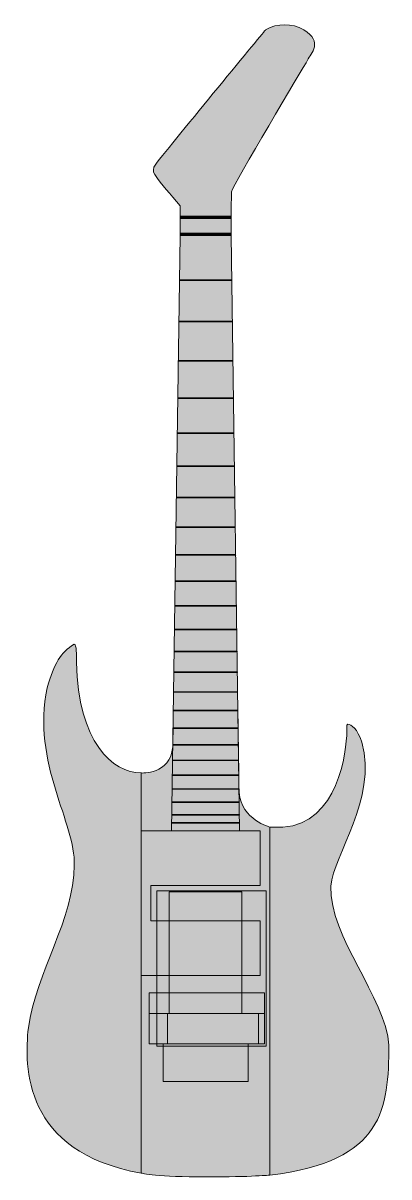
# Model space of a CAD drawing. Header units: millimetres. Extents: x -344 to -43, y -1123 to -174.
import ezdxf

# ---------------------------------------------------------------- set-up
doc = ezdxf.new("R2010")
doc.units = ezdxf.units.MM
doc.header["$MEASUREMENT"] = 0
doc.layers.add('Layer 1', color=7, linetype='Continuous')

# ---------------------------------------------------------------- blocks, each defined once
blk = doc.blocks.new('block 4')
at = {"layer": 'Layer 1', "true_color": 0xf23005}
h = blk.add_hatch(color=20, dxfattribs=at)
h.dxf.hatch_style = 2
edge = h.paths.add_edge_path()
edge.add_spline(control_points=[(-220.57, -739.69), (-220.57, -739.69), (-176.22, -739.69), (-167.39, -739.69), (-167.3, -745.91), (-166.5, -802.06), (-166.43, -806.78), (-164.3, -829.41), (-140.98, -835.31), (-140.98, -835.31), (-140.98, -835.31), (-140.98, -1121.61), (-140.98, -1121.61), (-140.98, -1121.61), (-155.14, -1123.13), (-194.06, -1123.13), (-232.99, -1123.13), (-246.98, -1120.04), (-246.98, -1120.04), (-246.98, -1120.04), (-246.98, -790.74), (-246.98, -790.74), (-246.98, -790.74), (-223.18, -792.75), (-220.99, -769.11), (-220.9, -763.21), (-220.57, -739.69), (-220.57, -739.69)], knot_values=[0, 0, 0, 0, 1, 1, 1, 2, 2, 2, 3, 3, 3, 4, 4, 4, 5, 5, 5, 6, 6, 6, 7, 7, 7, 8, 8, 8, 9, 9, 9, 9], degree=3, periodic=1)
at = {"layer": 'Layer 1', "lineweight": 0}
blk.add_open_spline([(-220.57, -739.69), (-220.57, -739.69), (-176.22, -739.69), (-167.39, -739.69), (-167.3, -745.91), (-166.5, -802.06), (-166.43, -806.78), (-164.3, -829.41), (-140.98, -835.31), (-140.98, -835.31), (-140.98, -835.31), (-140.98, -1121.61), (-140.98, -1121.61), (-140.98, -1121.61), (-155.14, -1123.13), (-194.06, -1123.13), (-232.99, -1123.13), (-246.98, -1120.04), (-246.98, -1120.04), (-246.98, -1120.04), (-246.98, -790.74), (-246.98, -790.74), (-246.98, -790.74), (-223.18, -792.75), (-220.99, -769.11), (-220.9, -763.21), (-220.57, -739.69), (-220.57, -739.69)], degree=3, knots=[0, 0, 0, 0, 1, 1, 1, 2, 2, 2, 3, 3, 3, 4, 4, 4, 5, 5, 5, 6, 6, 6, 7, 7, 7, 8, 8, 8, 9, 9, 9, 9], dxfattribs=at)
blk = doc.blocks.new('block 3')
at = {"layer": 'Layer 1'}
blk.add_blockref('block 4', (0, 0), dxfattribs=at)
blk = doc.blocks.new('block 7')
at = {"layer": 'Layer 1', "true_color": 0x5b302d}
blk.add_hatch(color=29, dxfattribs=at).paths.add_polyline_path([(-240.42, -971.59), (-240.42, -988.59), (-145.42, -988.59), (-145.42, -971.59)])
at = {"layer": 'Layer 1', "lineweight": 0}
blk.add_lwpolyline([(-240.42, -971.59), (-240.42, -988.59), (-145.42, -988.59), (-145.42, -971.59), (-240.42, -971.59)], dxfattribs=at)
blk = doc.blocks.new('block 6')
at = {"layer": 'Layer 1'}
blk.add_blockref('block 7', (0, 0), dxfattribs=at)
blk = doc.blocks.new('block 5')
at = {"layer": 'Layer 1', "true_color": 0xc12106}
for points in [[(-145.42, -1013.59), (-240.42, -1013.59), (-240.42, -971.59), (-145.42, -971.59)], [(-228.98, -1044.59), (-228.98, -1013.59), (-158.98, -1013.59), (-158.98, -1044.59)]]:
    blk.add_hatch(color=22, dxfattribs=at).paths.add_polyline_path(points)
at = {"layer": 'Layer 1', "lineweight": 0}
for points in [[(-145.42, -1013.59), (-240.42, -1013.59), (-240.42, -971.59), (-145.42, -971.59), (-145.42, -1013.59)], [(-228.98, -1044.59), (-228.98, -1013.59), (-158.98, -1013.59), (-158.98, -1044.59), (-228.98, -1044.59)]]:
    blk.add_lwpolyline(points, dxfattribs=at)
at = {"layer": 'Layer 1'}
blk.add_blockref('block 6', (0, 0), dxfattribs=at)
blk = doc.blocks.new('block 10')
at = {"layer": 'Layer 1', "true_color": 0xffffff}
blk.add_hatch(color=7, dxfattribs=at).paths.add_polyline_path([(-172.97, -348.51), (-214.97, -348.51), (-221.98, -838.35), (-165.98, -838.35)])
at = {"layer": 'Layer 1', "lineweight": 0}
blk.add_lwpolyline([(-172.97, -348.51), (-214.97, -348.51), (-221.98, -838.35), (-165.98, -838.35), (-172.97, -348.51)], dxfattribs=at)
blk = doc.blocks.new('block 9')
at = {"layer": 'Layer 1'}
blk.add_blockref('block 10', (0, 0), dxfattribs=at)
blk = doc.blocks.new('block 11')
at = {"layer": 'Layer 1', "true_color": 0x000000}
for points in [[(-172.45, -385.41), (-215.5, -385.41), (-215.49, -384.88), (-172.45, -384.88)], [(-171.96, -419.55), (-215.99, -419.55), (-215.98, -419.02), (-171.97, -419.02)], [(-171.5, -451.95), (-216.45, -451.95), (-216.45, -451.42), (-171.5, -451.42)], [(-171.06, -482.53), (-216.89, -482.53), (-216.88, -482), (-171.07, -482)], [(-170.65, -511.4), (-217.3, -511.4), (-217.3, -510.87), (-170.66, -510.87)], [(-170.26, -538.65), (-217.69, -538.65), (-217.69, -538.12), (-170.27, -538.12)], [(-169.89, -564.36), (-218.06, -564.36), (-218.05, -563.83), (-169.9, -563.83)], [(-169.55, -588.64), (-218.41, -588.64), (-218.4, -588.11), (-169.55, -588.11)], [(-169.22, -611.55), (-218.74, -611.55), (-218.73, -611.02), (-169.23, -611.02)], [(-168.91, -633.17), (-219.05, -633.17), (-219.04, -632.64), (-168.92, -632.64)], [(-168.62, -653.59), (-219.34, -653.59), (-219.33, -653.06), (-168.63, -653.06)], [(-168.34, -672.85), (-219.61, -672.85), (-219.61, -672.32), (-168.35, -672.32)], [(-168.08, -691.04), (-219.87, -691.04), (-219.87, -690.51), (-168.09, -690.51)], [(-167.84, -708.2), (-220.12, -708.2), (-220.11, -707.67), (-167.85, -707.67)], [(-167.61, -724.4), (-220.35, -724.4), (-220.34, -723.87), (-167.61, -723.87)], [(-167.39, -739.69), (-220.57, -739.69), (-220.56, -739.16), (-167.4, -739.16)], [(-167.18, -754.13), (-220.77, -754.13), (-220.77, -753.6), (-167.19, -753.6)], [(-166.99, -767.75), (-220.97, -767.75), (-220.96, -767.22), (-167, -767.22)], [(-166.8, -780.61), (-221.15, -780.61), (-221.15, -780.08), (-166.81, -780.08)], [(-166.63, -792.75), (-221.33, -792.75), (-221.32, -792.22), (-166.64, -792.22)], [(-166.47, -804.2), (-221.49, -804.2), (-221.48, -803.67), (-166.47, -803.67)], [(-166.31, -815.01), (-221.65, -815.01), (-221.64, -814.48), (-166.32, -814.48)], [(-166.16, -825.41), (-221.79, -825.41), (-221.79, -824.88), (-166.17, -824.88)], [(-166.07, -832.04), (-221.89, -832.04), (-221.88, -831.51), (-166.08, -831.51)]]:
    blk.add_hatch(color=178, dxfattribs=at).paths.add_polyline_path(points)
at = {"layer": 'Layer 1', "lineweight": 0}
for points in [[(-172.45, -385.41), (-215.5, -385.41), (-215.49, -384.88), (-172.45, -384.88), (-172.45, -385.41)], [(-171.96, -419.55), (-215.99, -419.55), (-215.98, -419.02), (-171.97, -419.02), (-171.96, -419.55)], [(-171.5, -451.95), (-216.45, -451.95), (-216.45, -451.42), (-171.5, -451.42), (-171.5, -451.95)], [(-171.06, -482.53), (-216.89, -482.53), (-216.88, -482), (-171.07, -482), (-171.06, -482.53)], [(-170.65, -511.4), (-217.3, -511.4), (-217.3, -510.87), (-170.66, -510.87), (-170.65, -511.4)], [(-170.26, -538.65), (-217.69, -538.65), (-217.69, -538.12), (-170.27, -538.12), (-170.26, -538.65)], [(-169.89, -564.36), (-218.06, -564.36), (-218.05, -563.83), (-169.9, -563.83), (-169.89, -564.36)], [(-169.55, -588.64), (-218.41, -588.64), (-218.4, -588.11), (-169.55, -588.11), (-169.55, -588.64)], [(-169.22, -611.55), (-218.74, -611.55), (-218.73, -611.02), (-169.23, -611.02), (-169.22, -611.55)], [(-168.91, -633.17), (-219.05, -633.17), (-219.04, -632.64), (-168.92, -632.64), (-168.91, -633.17)], [(-168.62, -653.59), (-219.34, -653.59), (-219.33, -653.06), (-168.63, -653.06), (-168.62, -653.59)], [(-168.34, -672.85), (-219.61, -672.85), (-219.61, -672.32), (-168.35, -672.32), (-168.34, -672.85)], [(-168.08, -691.04), (-219.87, -691.04), (-219.87, -690.51), (-168.09, -690.51), (-168.08, -691.04)], [(-167.84, -708.2), (-220.12, -708.2), (-220.11, -707.67), (-167.85, -707.67), (-167.84, -708.2)], [(-167.61, -724.4), (-220.35, -724.4), (-220.34, -723.87), (-167.61, -723.87), (-167.61, -724.4)], [(-167.39, -739.69), (-220.57, -739.69), (-220.56, -739.16), (-167.4, -739.16), (-167.39, -739.69)], [(-167.18, -754.13), (-220.77, -754.13), (-220.77, -753.6), (-167.19, -753.6), (-167.18, -754.13)], [(-166.99, -767.75), (-220.97, -767.75), (-220.96, -767.22), (-167, -767.22), (-166.99, -767.75)], [(-166.8, -780.61), (-221.15, -780.61), (-221.15, -780.08), (-166.81, -780.08), (-166.8, -780.61)], [(-166.63, -792.75), (-221.33, -792.75), (-221.32, -792.22), (-166.64, -792.22), (-166.63, -792.75)], [(-166.47, -804.2), (-221.49, -804.2), (-221.48, -803.67), (-166.47, -803.67), (-166.47, -804.2)], [(-166.31, -815.01), (-221.65, -815.01), (-221.64, -814.48), (-166.32, -814.48), (-166.31, -815.01)], [(-166.16, -825.41), (-221.79, -825.41), (-221.79, -824.88), (-166.17, -824.88), (-166.16, -825.41)], [(-166.07, -832.04), (-221.89, -832.04), (-221.88, -831.51), (-166.08, -831.51), (-166.07, -832.04)]]:
    blk.add_lwpolyline(points, dxfattribs=at)
blk = doc.blocks.new('block 14')
at = {"layer": 'Layer 1', "true_color": 0x0f30d1}
blk.add_hatch(color=162, dxfattribs=at).paths.add_polyline_path([(-214.98, -332.51), (-214.98, -348.51), (-172.98, -348.51), (-172.98, -332.51)])
at = {"layer": 'Layer 1', "lineweight": 0}
blk.add_lwpolyline([(-214.98, -332.51), (-214.98, -348.51), (-172.98, -348.51), (-172.98, -332.51), (-214.98, -332.51)], dxfattribs=at)
blk = doc.blocks.new('block 13')
at = {"layer": 'Layer 1'}
blk.add_blockref('block 14', (0, 0), dxfattribs=at)
blk = doc.blocks.new('block 15')
at = {"layer": 'Layer 1', "true_color": 0xf23005}
for points in [[(-211.48, -348.51), (-214.98, -348.51), (-214.98, -346.51), (-211.48, -346.51)], [(-204.47, -348.51), (-211.47, -348.51), (-211.47, -346.51), (-204.47, -346.51)], [(-197.47, -348.51), (-204.47, -348.51), (-204.47, -346.51), (-197.47, -346.51)], [(-190.47, -348.51), (-197.47, -348.51), (-197.47, -346.51), (-190.47, -346.51)], [(-183.47, -348.51), (-190.47, -348.51), (-190.47, -346.51), (-183.47, -346.51)], [(-176.47, -348.51), (-183.47, -348.51), (-183.47, -346.51), (-176.47, -346.51)], [(-172.97, -348.51), (-176.47, -348.51), (-176.47, -346.51), (-172.97, -346.51)]]:
    blk.add_hatch(color=20, dxfattribs=at).paths.add_polyline_path(points)
at = {"layer": 'Layer 1', "lineweight": 0}
for points in [[(-211.48, -348.51), (-214.98, -348.51), (-214.98, -346.51), (-211.48, -346.51), (-211.48, -348.51)], [(-204.47, -348.51), (-211.47, -348.51), (-211.47, -346.51), (-204.47, -346.51), (-204.47, -348.51)], [(-197.47, -348.51), (-204.47, -348.51), (-204.47, -346.51), (-197.47, -346.51), (-197.47, -348.51)], [(-190.47, -348.51), (-197.47, -348.51), (-197.47, -346.51), (-190.47, -346.51), (-190.47, -348.51)], [(-183.47, -348.51), (-190.47, -348.51), (-190.47, -346.51), (-183.47, -346.51), (-183.47, -348.51)], [(-176.47, -348.51), (-183.47, -348.51), (-183.47, -346.51), (-176.47, -346.51), (-176.47, -348.51)], [(-172.97, -348.51), (-176.47, -348.51), (-176.47, -346.51), (-172.97, -346.51), (-172.97, -348.51)]]:
    blk.add_lwpolyline(points, dxfattribs=at)
blk = doc.blocks.new('block 16')
at = {"layer": 'Layer 1', "true_color": 0xf23005}
for points in [[(-211.48, -334.51), (-214.98, -334.51), (-214.98, -332.51), (-211.48, -332.51)], [(-204.48, -334.51), (-211.48, -334.51), (-211.48, -332.51), (-204.48, -332.51)], [(-197.48, -334.51), (-204.48, -334.51), (-204.48, -332.51), (-197.48, -332.51)], [(-190.48, -334.51), (-197.48, -334.51), (-197.48, -332.51), (-190.48, -332.51)], [(-183.48, -334.51), (-190.48, -334.51), (-190.48, -332.51), (-183.48, -332.51)], [(-176.48, -334.51), (-183.48, -334.51), (-183.48, -332.51), (-176.48, -332.51)], [(-172.98, -334.51), (-176.48, -334.51), (-176.48, -332.51), (-172.98, -332.51)]]:
    blk.add_hatch(color=20, dxfattribs=at).paths.add_polyline_path(points)
at = {"layer": 'Layer 1', "lineweight": 0}
for points in [[(-211.48, -334.51), (-214.98, -334.51), (-214.98, -332.51), (-211.48, -332.51), (-211.48, -334.51)], [(-204.48, -334.51), (-211.48, -334.51), (-211.48, -332.51), (-204.48, -332.51), (-204.48, -334.51)], [(-197.48, -334.51), (-204.48, -334.51), (-204.48, -332.51), (-197.48, -332.51), (-197.48, -334.51)], [(-190.48, -334.51), (-197.48, -334.51), (-197.48, -332.51), (-190.48, -332.51), (-190.48, -334.51)], [(-183.48, -334.51), (-190.48, -334.51), (-190.48, -332.51), (-183.48, -332.51), (-183.48, -334.51)], [(-176.48, -334.51), (-183.48, -334.51), (-183.48, -332.51), (-176.48, -332.51), (-176.48, -334.51)], [(-172.98, -334.51), (-176.48, -334.51), (-176.48, -332.51), (-172.98, -332.51), (-172.98, -334.51)]]:
    blk.add_lwpolyline(points, dxfattribs=at)
blk = doc.blocks.new('block 12')
at = {"layer": 'Layer 1'}
for name in ['block 13', 'block 16', 'block 15']:
    blk.add_blockref(name, (0, 0), dxfattribs=at)
blk = doc.blocks.new('block 8')
at = {"layer": 'Layer 1', "true_color": 0xffffff}
h = blk.add_hatch(color=7, dxfattribs=at)
edge = h.paths.add_edge_path()
edge.add_spline(control_points=[(-214.98, -332.51), (-214.98, -332.51), (-172.98, -332.51), (-172.98, -332.51), (-172.98, -332.51), (-172.76, -319.28), (-172.72, -312.55), (-171.1, -306.29), (-113.2, -210.05), (-110.06, -204.2), (-106.96, -198.3), (-97, -189.62), (-113.2, -179.18), (-122.76, -173.73), (-135.01, -173.73), (-144.53, -179.18), (-144.53, -179.18), (-218.72, -268.84), (-235.6, -290.53), (-237.37, -292.8), (-237.47, -295.93), (-235.89, -298.33), (-230.12, -307.06), (-223.45, -313.65), (-214.88, -324.18), (-214.88, -324.18), (-214.98, -332.51), (-214.98, -332.51)], knot_values=[0, 0, 0, 0, 1, 1, 1, 2, 2, 2, 3, 3, 3, 4, 4, 4, 5, 5, 5, 6, 6, 6, 7, 7, 7, 8, 8, 8, 9, 9, 9, 9], degree=3, periodic=1)
at = {"layer": 'Layer 1', "lineweight": 0}
blk.add_open_spline([(-214.98, -332.51), (-214.98, -332.51), (-172.98, -332.51), (-172.98, -332.51), (-172.98, -332.51), (-172.76, -319.28), (-172.72, -312.55), (-171.1, -306.29), (-113.2, -210.05), (-110.06, -204.2), (-106.96, -198.3), (-97, -189.62), (-113.2, -179.18), (-122.76, -173.73), (-135.01, -173.73), (-144.53, -179.18), (-144.53, -179.18), (-218.72, -268.84), (-235.6, -290.53), (-237.37, -292.8), (-237.47, -295.93), (-235.89, -298.33), (-230.12, -307.06), (-223.45, -313.65), (-214.88, -324.18), (-214.88, -324.18), (-214.98, -332.51), (-214.98, -332.51)], degree=3, knots=[0, 0, 0, 0, 1, 1, 1, 2, 2, 2, 3, 3, 3, 4, 4, 4, 5, 5, 5, 6, 6, 6, 7, 7, 7, 8, 8, 8, 9, 9, 9, 9], dxfattribs=at)
at = {"layer": 'Layer 1'}
for name in ['block 12', 'block 9', 'block 11']:
    blk.add_blockref(name, (0, 0), dxfattribs=at)
blk = doc.blocks.new('block 19')
at = {"layer": 'Layer 1', "true_color": 0x031ca6}
h = blk.add_hatch(color=164, dxfattribs=at)
edge = h.paths.add_edge_path()
edge.add_spline(control_points=[(-148.98, -883.35), (-148.98, -883.35), (-148.98, -838.35), (-148.98, -838.35), (-148.98, -838.35), (-246.98, -838.35), (-246.98, -838.35), (-246.98, -838.35), (-246.98, -790.74), (-246.98, -790.74), (-270.64, -790.74), (-298.76, -765.25), (-300.35, -699.74), (-300.48, -693.75), (-299.87, -684.95), (-302.22, -684.87), (-313.4, -691.67), (-318.54, -700.59), (-324.34, -720.58), (-337.69, -782.18), (-300.34, -833.35), (-302.18, -866.53), (-302.23, -911.22), (-333.58, -954.61), (-339.89, -1000.42), (-343.26, -1032.29), (-344.25, -1102.74), (-246.98, -1120.04), (-246.98, -1120.04), (-246.98, -957.29), (-246.98, -957.29), (-246.98, -957.29), (-148.98, -957.29), (-148.98, -957.29), (-148.98, -957.29), (-148.98, -912.29), (-148.98, -912.29), (-148.98, -912.29), (-238.98, -912.29), (-238.98, -912.29), (-238.98, -912.29), (-238.98, -883.35), (-238.98, -883.35), (-238.98, -883.35), (-148.98, -883.35), (-148.98, -883.35)], knot_values=[0, 0, 0, 0, 1, 1, 1, 2, 2, 2, 3, 3, 3, 4, 4, 4, 5, 5, 5, 6, 6, 6, 7, 7, 7, 8, 8, 8, 9, 9, 9, 10, 10, 10, 11, 11, 11, 12, 12, 12, 13, 13, 13, 14, 14, 14, 15, 15, 15, 15], degree=3, periodic=1)
at = {"layer": 'Layer 1', "lineweight": 0}
blk.add_open_spline([(-148.98, -883.35), (-148.98, -883.35), (-148.98, -838.35), (-148.98, -838.35), (-148.98, -838.35), (-246.98, -838.35), (-246.98, -838.35), (-246.98, -838.35), (-246.98, -790.74), (-246.98, -790.74), (-270.64, -790.74), (-298.76, -765.25), (-300.35, -699.74), (-300.48, -693.75), (-299.87, -684.95), (-302.22, -684.87), (-313.4, -691.67), (-318.54, -700.59), (-324.34, -720.58), (-337.69, -782.18), (-300.34, -833.35), (-302.18, -866.53), (-302.23, -911.22), (-333.58, -954.61), (-339.89, -1000.42), (-343.26, -1032.29), (-344.25, -1102.74), (-246.98, -1120.04), (-246.98, -1120.04), (-246.98, -957.29), (-246.98, -957.29), (-246.98, -957.29), (-148.98, -957.29), (-148.98, -957.29), (-148.98, -957.29), (-148.98, -912.29), (-148.98, -912.29), (-148.98, -912.29), (-238.98, -912.29), (-238.98, -912.29), (-238.98, -912.29), (-238.98, -883.35), (-238.98, -883.35), (-238.98, -883.35), (-148.98, -883.35), (-148.98, -883.35)], degree=3, knots=[0, 0, 0, 0, 1, 1, 1, 2, 2, 2, 3, 3, 3, 4, 4, 4, 5, 5, 5, 6, 6, 6, 7, 7, 7, 8, 8, 8, 9, 9, 9, 10, 10, 10, 11, 11, 11, 12, 12, 12, 13, 13, 13, 14, 14, 14, 15, 15, 15, 15], dxfattribs=at)
blk = doc.blocks.new('block 18')
at = {"layer": 'Layer 1'}
blk.add_blockref('block 19', (0, 0), dxfattribs=at)
blk = doc.blocks.new('block 17')
at = {"layer": 'Layer 1'}
blk.add_blockref('block 18', (0, 0), dxfattribs=at)
blk = doc.blocks.new('block 22')
at = {"layer": 'Layer 1', "true_color": 0x031ca6}
h = blk.add_hatch(color=164, dxfattribs=at)
edge = h.paths.add_edge_path()
edge.add_spline(control_points=[(-90.96, -883.84), (-88.54, -857.58), (-52.61, -813.09), (-65.3, -765.3), (-65.3, -765.3), (-65.3, -765.3), (-65.3, -765.3), (-68.83, -754.6), (-74.45, -750.56), (-76.88, -750.56), (-76.88, -750.56), (-76.88, -750.56), (-76.88, -750.56), (-78.24, -751.71), (-77.69, -753), (-77.77, -756.38), (-77.65, -773.22), (-85.01, -832.13), (-130.29, -835.43), (-130.29, -835.43), (-130.3, -835.43), (-130.3, -835.43), (-135.46, -835.43), (-140.98, -835.3), (-140.98, -835.3), (-140.98, -835.3), (-140.98, -1121.61), (-140.98, -1121.61), (-46.57, -1110.35), (-43.55, -1066.47), (-43.05, -1014.83), (-43.05, -1014.83), (-43.05, -1014.83), (-43.05, -1014.83), (-45.97, -974.97), (-92.01, -925.94), (-90.96, -883.84)], knot_values=[0, 0, 0, 0, 1, 1, 1, 2, 2, 2, 3, 3, 3, 4, 4, 4, 5, 5, 5, 6, 6, 6, 7, 7, 7, 8, 8, 8, 9, 9, 9, 10, 10, 10, 11, 11, 11, 12, 12, 12, 12], degree=3, periodic=1)
at = {"layer": 'Layer 1', "lineweight": 0}
blk.add_open_spline([(-90.96, -883.84), (-88.54, -857.58), (-52.61, -813.09), (-65.3, -765.3), (-65.3, -765.3), (-65.3, -765.3), (-65.3, -765.3), (-68.83, -754.6), (-74.45, -750.56), (-76.88, -750.56), (-76.88, -750.56), (-76.88, -750.56), (-76.88, -750.56), (-78.24, -751.71), (-77.69, -753), (-77.77, -756.38), (-77.65, -773.22), (-85.01, -832.13), (-130.29, -835.43), (-130.29, -835.43), (-130.3, -835.43), (-130.3, -835.43), (-135.46, -835.43), (-140.98, -835.3), (-140.98, -835.3), (-140.98, -835.3), (-140.98, -1121.61), (-140.98, -1121.61), (-46.57, -1110.35), (-43.55, -1066.47), (-43.05, -1014.83), (-43.05, -1014.83), (-43.05, -1014.83), (-43.05, -1014.83), (-45.97, -974.97), (-92.01, -925.94), (-90.96, -883.84)], degree=3, knots=[0, 0, 0, 0, 1, 1, 1, 2, 2, 2, 3, 3, 3, 4, 4, 4, 5, 5, 5, 6, 6, 6, 7, 7, 7, 8, 8, 8, 9, 9, 9, 10, 10, 10, 11, 11, 11, 12, 12, 12, 12], dxfattribs=at)
blk = doc.blocks.new('block 21')
at = {"layer": 'Layer 1'}
blk.add_blockref('block 22', (0, 0), dxfattribs=at)
blk = doc.blocks.new('block 20')
at = {"layer": 'Layer 1'}
blk.add_blockref('block 21', (0, 0), dxfattribs=at)
blk = doc.blocks.new('block 2')
at = {"layer": 'Layer 1'}
for name in ['block 8', 'block 17', 'block 3', 'block 20', 'block 5']:
    blk.add_blockref(name, (0, 0), dxfattribs=at)
blk = doc.blocks.new('block 23')
at = {"layer": 'Layer 1', "true_color": 0x000033}
blk.add_hatch(color=178, dxfattribs=at).paths.add_polyline_path([(-144.09, -1015.65), (-234.09, -1015.65), (-234.09, -887.65), (-144.09, -887.65)])
at = {"layer": 'Layer 1', "true_color": 0x031ca6}
blk.add_hatch(color=164, dxfattribs=at).paths.add_polyline_path([(-164.09, -988.65), (-224.09, -988.65), (-224.09, -888.65), (-164.09, -888.65)])
at = {"layer": 'Layer 1', "true_color": 0x000000}
blk.add_hatch(color=178, dxfattribs=at).paths.add_polyline_path([(-225.31, -988.62), (-150.31, -988.62), (-150.31, -1013.62), (-225.31, -1013.62)])
at = {"layer": 'Layer 1', "lineweight": 0}
for points in [[(-144.09, -1015.65), (-234.09, -1015.65), (-234.09, -887.65), (-144.09, -887.65), (-144.09, -1015.65)], [(-164.09, -988.65), (-224.09, -988.65), (-224.09, -888.65), (-164.09, -888.65), (-164.09, -988.65)], [(-225.31, -988.62), (-150.31, -988.62), (-150.31, -1013.62), (-225.31, -1013.62), (-225.31, -988.62)]]:
    blk.add_lwpolyline(points, dxfattribs=at)

msp = doc.modelspace()

# ---------------------------------------------------------------- block references
at = {"layer": 'Layer 1'}
for name in ['block 2', 'block 23']:
    msp.add_blockref(name, (0, 0), dxfattribs=at)

doc.saveas('drawing.dxf')
